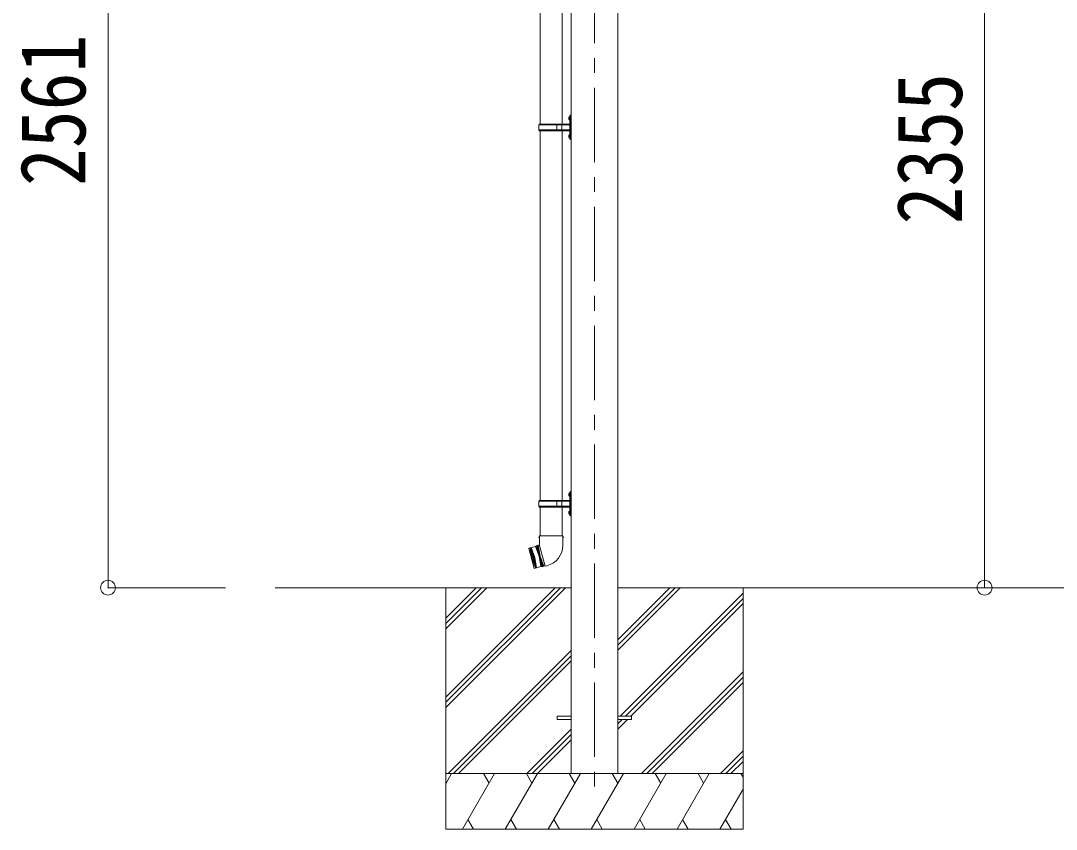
# Model space of a CAD drawing. Units: millimetres at full size, sheet at 1:40. Extents: x -11243 to 11243, y -7760 to 7760.
# Drawn here: x 1062 to 3847, y -5273 to -3098 of the extents above; entities that cross this region are included whole.
import ezdxf
from ezdxf.enums import TextEntityAlignment as Align

# ---------------------------------------------------------------- set-up
doc = ezdxf.new("R2010")
doc.units = ezdxf.units.MM
doc.header["$LTSCALE"] = 40
doc.header["$PDMODE"] = 32
doc.header["$PDSIZE"] = 40
doc.linetypes.add('CHAIN1', pattern=[8, 5, -1, 1, -1])
doc.layers.add('0-3_ELV2', color=7, linetype='Continuous', lineweight=9)
doc.layers.add('0-6_OTH_LINE', color=6, linetype='Continuous', lineweight=9)
doc.styles.add('ＭＳ ゴシック', font='')
doc.styles.get('ＭＳ ゴシック').set_extended_font_data('MS Gothic')

msp = doc.modelspace()

# ---------------------------------------------------------------- linework, layer by layer
at = {"layer": '0-3_ELV2', "color": 5, "linetype": 'CHAIN1'}
msp.add_line((2605.17, -1998.29), (2605.17, -5173.73), dxfattribs=at)
at = {"layer": '0-3_ELV2', "color": 4}
for p, q in [((2542.67, -2269.22), (2542.67, -5123.12)), ((2667.67, -2269.22), (2667.67, -5123.12)), ((2505.17, -4968.62), (2542.67, -4968.62)), ((2505.17, -4968.62), (2505.17, -4977.62)), ((2505.17, -4977.62), (2542.67, -4977.62)), ((2667.67, -4968.62), (2705.17, -4968.62)), ((2667.67, -4977.62), (2705.17, -4977.62)), ((2705.17, -4968.62), (2705.17, -4977.62))]:
    msp.add_line(p, q, dxfattribs=at)
at = {"layer": '0-3_ELV2'}
for p, q in [((2458.82, -2486.12), (2458.82, -3375.61)), ((2518.52, -2486.12), (2518.52, -3375.61)), ((2536.37, -3358.47), (2538.42, -3359.47)), ((2537.64, -3356.47), (2538.27, -3356.47)), ((2537.64, -3356.47), (2537.64, -3364.77)), ((2537.64, -3364.77), (2538.27, -3364.77)), ((2538.27, -3356.47), (2538.67, -3356.87)), ((2538.42, -3359.47), (2539.03, -3360.62)), ((2540.67, -3352.12), (2538.67, -3354.12)), ((2538.67, -3354.12), (2538.67, -3415.12)), ((2540.67, -3352.12), (2540.67, -3417.12)), ((2540.67, -3352.12), (2542.67, -3352.12)), ((2542.67, -3417.12), (2542.67, -3352.12)), ((2455.67, -3377.62), (2456.67, -3375.62)), ((2455.67, -3391.62), (2455.67, -3377.62)), ((2504.17, -3377.62), (2455.67, -3377.62)), ((2455.67, -3391.62), (2456.67, -3393.62)), ((2504.17, -3391.62), (2455.67, -3391.62)), ((2538.17, -3375.62), (2456.67, -3375.62)), ((2456.67, -3393.62), (2538.17, -3393.62)), ((2458.82, -3393.61), (2458.82, -4388.12)), ((2504.17, -3393.62), (2504.17, -3375.62)), ((2504.92, -3375.62), (2506.92, -3377.62)), ((2504.92, -3393.62), (2506.92, -3391.62)), ((2538.17, -3377.62), (2506.92, -3377.62)), ((2538.17, -3391.62), (2506.92, -3391.62)), ((2517.3, -3377.62), (2515.3, -3375.62)), ((2517.3, -3391.62), (2515.3, -3393.62)), ((2517.3, -3391.62), (2517.3, -3377.62)), ((2518.52, -3393.61), (2518.52, -4388.12)), ((2536.37, -3406.47), (2538.42, -3407.47)), ((2537.64, -3404.47), (2538.27, -3404.47)), ((2537.64, -3404.47), (2537.64, -3412.77)), ((2537.64, -3412.77), (2538.27, -3412.77)), ((2538.27, -3404.47), (2538.27, -3412.77)), ((2538.27, -3404.47), (2538.67, -3404.87)), ((2538.27, -3412.77), (2538.67, -3412.37)), ((2538.42, -3407.47), (2539.03, -3408.62)), ((2538.67, -3415.12), (2540.67, -3417.12)), ((2542.67, -3417.12), (2540.67, -3417.12)), ((2536.37, -4370.97), (2538.42, -4371.97)), ((2537.64, -4368.97), (2538.27, -4368.97)), ((2537.64, -4368.97), (2537.64, -4377.27)), ((2538.27, -4368.97), (2538.67, -4369.37)), ((2538.42, -4371.97), (2539.03, -4373.12)), ((2540.67, -4364.62), (2538.67, -4366.62)), ((2538.67, -4366.62), (2538.67, -4427.62)), ((2540.67, -4364.62), (2540.67, -4429.62)), ((2540.67, -4364.62), (2542.67, -4364.62)), ((2542.67, -4429.62), (2542.67, -4364.62)), ((2455.67, -4390.12), (2456.67, -4388.12)), ((2455.67, -4404.12), (2455.67, -4390.12)), ((2504.17, -4390.12), (2455.67, -4390.12)), ((2538.17, -4388.12), (2456.67, -4388.12)), ((2504.17, -4406.12), (2504.17, -4388.12)), ((2504.92, -4388.12), (2506.92, -4390.12)), ((2538.17, -4390.12), (2506.92, -4390.12)), ((2517.3, -4390.12), (2515.3, -4388.12)), ((2517.3, -4404.12), (2517.3, -4390.12)), ((2537.64, -4377.27), (2538.27, -4377.27)), ((2455.67, -4404.12), (2456.67, -4406.12)), ((2504.17, -4404.12), (2455.67, -4404.12)), ((2456.67, -4406.12), (2538.17, -4406.12)), ((2458.82, -4406.12), (2458.82, -4483.99)), ((2504.92, -4406.12), (2506.92, -4404.12)), ((2538.17, -4404.12), (2506.92, -4404.12)), ((2517.3, -4404.12), (2515.3, -4406.12)), ((2518.52, -4406.12), (2518.52, -4483.99)), ((2536.37, -4418.97), (2538.42, -4419.97)), ((2537.64, -4416.97), (2538.27, -4416.97)), ((2537.64, -4416.97), (2537.64, -4425.27)), ((2537.64, -4425.27), (2538.27, -4425.27)), ((2538.27, -4416.97), (2538.27, -4425.27)), ((2538.27, -4416.97), (2538.67, -4417.37)), ((2538.27, -4425.27), (2538.67, -4424.87)), ((2538.42, -4419.97), (2539.03, -4421.12)), ((2538.67, -4427.62), (2540.67, -4429.62)), ((2542.67, -4429.62), (2540.67, -4429.62)), ((2456.97, -4483.99), (2455.27, -4488.49)), ((2520.37, -4483.99), (2456.97, -4483.99)), ((2456.97, -4483.99), (2457.11, -4507.23)), ((2520.37, -4483.99), (2520.22, -4508.99)), ((2446.61, -4512.11), (2428.74, -4516.9)), ((2449.25, -4510.37), (2446.61, -4512.11)), ((2449.25, -4510.37), (2451.18, -4509.85)), ((2464.34, -4566.69), (2449.25, -4510.37)), ((2454.15, -4509.32), (2451.18, -4509.85)), ((2451.18, -4509.85), (2466.27, -4566.17)), ((2457.04, -4508.54), (2454.15, -4509.32)), ((2454.15, -4509.32), (2458.73, -4538.01)), ((2457, -4488.99), (2455.27, -4488.49)), ((2457.11, -4507.23), (2456.72, -4507.34)), ((2456.72, -4507.34), (2472.33, -4565.58)), ((2428.39, -4517.51), (2428.74, -4516.9)), ((2428.39, -4517.51), (2442.7, -4570.93)), ((2443.31, -4571.28), (2428.74, -4516.9)), ((2432.61, -4515.87), (2447.18, -4570.25)), ((2437, -4543.83), (2432.61, -4515.87)), ((2434.54, -4515.35), (2449.11, -4569.73)), ((2444.72, -4541.76), (2434.54, -4515.35)), ((2469.11, -4565.15), (2458.73, -4538.01)), ((2437, -4543.83), (2447.18, -4570.25)), ((2461.18, -4566.5), (2443.31, -4571.28)), ((2444.72, -4541.76), (2449.11, -4569.73)), ((2464.34, -4566.69), (2461.18, -4566.5)), ((2464.34, -4566.69), (2466.27, -4566.17)), ((2469.11, -4565.15), (2466.27, -4566.17)), ((2472, -4564.37), (2469.11, -4565.15)), ((2472.33, -4565.58), (2477.24, -4564.26)), ((2443.31, -4571.28), (2442.7, -4570.93)), ((1746.34, -4623.12), (2542.67, -4623.12)), ((2205.17, -4623.12), (2205.17, -5273.12)), ((2205.17, -4917.3), (2499.35, -4623.12)), ((2205.17, -4931.44), (2513.5, -4623.12)), ((2205.17, -4945.58), (2527.64, -4623.12)), ((2205.17, -4733.45), (2315.51, -4623.12)), ((2205.17, -4719.31), (2301.36, -4623.12)), ((2205.17, -4705.17), (2287.22, -4623.12)), ((2667.67, -4623.12), (4242.67, -4623.12)), ((2667.67, -4791.45), (2836.01, -4623.12)), ((2667.67, -4777.31), (2821.86, -4623.12)), ((2667.67, -4763.16), (2807.72, -4623.12)), ((3005.17, -4623.12), (3005.17, -5273.12)), ((2674.35, -4968.62), (3005.17, -4637.8)), ((2688.49, -4968.62), (3005.17, -4651.94)), ((2702.63, -4968.62), (3005.17, -4666.08)), ((2211.48, -5123.12), (2542.67, -4791.93)), ((2225.62, -5123.12), (2542.67, -4806.07)), ((2239.77, -5123.12), (2542.67, -4820.21)), ((2731.98, -5123.12), (3005.17, -4849.93)), ((2746.12, -5123.12), (3005.17, -4864.07)), ((2760.27, -5123.12), (3005.17, -4878.21)), ((2667.67, -5003.58), (2693.63, -4977.62)), ((2667.67, -4989.44), (2679.49, -4977.62)), ((2542.67, -5004.06), (2423.61, -5123.12)), ((2437.76, -5123.12), (2542.67, -5018.2)), ((2451.9, -5123.12), (2542.67, -5032.35)), ((2944.11, -5123.12), (3005.17, -5062.06)), ((2958.26, -5123.12), (3005.17, -5076.2)), ((2972.4, -5123.12), (3005.17, -5090.34)), ((3005.17, -5123.12), (2205.17, -5123.12)), ((2205.17, -5150.62), (2221.05, -5123.12)), ((2249.92, -5273.12), (2336.52, -5123.12)), ((2321.52, -5149.1), (2306.52, -5123.12)), ((2365.39, -5273.12), (2451.99, -5123.12)), ((2436.99, -5149.1), (2421.99, -5123.12)), ((2480.86, -5273.12), (2567.46, -5123.12)), ((2552.46, -5149.1), (2537.46, -5123.12)), ((2596.33, -5273.12), (2682.93, -5123.12)), ((2667.93, -5149.1), (2652.93, -5123.12)), ((2711.8, -5273.12), (2798.4, -5123.12)), ((2783.4, -5149.1), (2768.4, -5123.12)), ((2827.27, -5273.12), (2913.87, -5123.12)), ((2883.87, -5123.12), (2898.87, -5149.1)), ((2999.34, -5123.12), (3005.17, -5133.22)), ((2942.74, -5273.12), (3005.17, -5164.98)), ((2264.92, -5247.14), (2279.92, -5273.12)), ((2380.39, -5247.14), (2395.39, -5273.12)), ((2495.86, -5247.14), (2510.86, -5273.12)), ((2611.33, -5247.14), (2626.33, -5273.12)), ((2726.8, -5247.14), (2741.8, -5273.12)), ((2842.27, -5247.14), (2857.27, -5273.12)), ((2957.74, -5247.14), (2972.74, -5273.12)), ((2205.17, -5273.12), (3005.17, -5273.12))]:
    msp.add_line(p, q, dxfattribs=at)
at = {"layer": '0-3_ELV2', "color": 6}
for p, q in [((1296.7, -4623.12), (1612.94, -4623.12)), ((3654.56, -4623.12), (3014.54, -4623.12))]:
    msp.add_line(p, q, dxfattribs=at)
at = {"layer": '0-3_ELV2'}
for points in [[(2536.37, -3362.77), (2538.42, -3361.77), (2539.03, -3360.62)], [(2538.27, -3356.47), (2538.27, -3364.77), (2538.67, -3364.37)], [(2536.37, -3410.77), (2538.42, -3409.77), (2539.03, -3408.62)], [(2536.37, -4375.27), (2538.42, -4374.27), (2539.03, -4373.12)], [(2538.27, -4368.97), (2538.27, -4377.27), (2538.67, -4376.87)], [(2536.37, -4423.27), (2538.42, -4422.27), (2539.03, -4421.12)], [(2520.37, -4483.99), (2521.87, -4488.49), (2520.34, -4488.99)], [(2446.61, -4512.11), (2456.8, -4538.53), (2461.18, -4566.5)]]:
    msp.add_lwpolyline(points, dxfattribs=at)
for centre, radius, start, end in [((2541.97, -3360.62), 6, 136.21765, 223.78235), ((2538.17, -3375.12), 0.5, 270, 0), ((2538.17, -3377.12), 0.5, 270, 0), ((2538.17, -3392.12), 0.5, 0, 90), ((2538.17, -3394.12), 0.5, 0, 90), ((2541.97, -3408.62), 6, 136.21765, 223.78235), ((2541.97, -4373.12), 6, 136.21765, 223.78235), ((2538.17, -4387.62), 0.5, 270, 0), ((2538.17, -4389.62), 0.5, 270, 0), ((2541.97, -4421.12), 6, 136.21765, 223.78235), ((2538.17, -4404.62), 0.5, 0, 90), ((2538.17, -4406.62), 0.5, 0, 90), ((2462.23, -4508.24), 58, 285, 359.65623)]:
    msp.add_arc(centre, radius, start, end, dxfattribs=at)
at = {"layer": '0-3_ELV2', "color": 6}
for p in [(1296.7, -4623.12), (3654.56, -4623.12)]:
    msp.add_point(p, dxfattribs=at)
at = {"layer": '0-6_OTH_LINE'}
for p, q in [((1296.7, -4623.12), (1296.7, -2061.88)), ((3654.56, -2268.12), (3654.56, -4623.12))]:
    msp.add_line(p, q, dxfattribs=at)

# ---------------------------------------------------------------- texts
at = {"layer": '0-3_ELV2', "style": 'ＭＳ ゴシック', "width": 0.85}
for s, p in [('2561', (1288.7, -3542.5)), ('2355', (3646.56, -3645.62))]:
    msp.add_text(s, height=176, rotation=90, dxfattribs=at).set_placement(p, align=Align.BOTTOM_LEFT)

doc.saveas('drawing.dxf')
